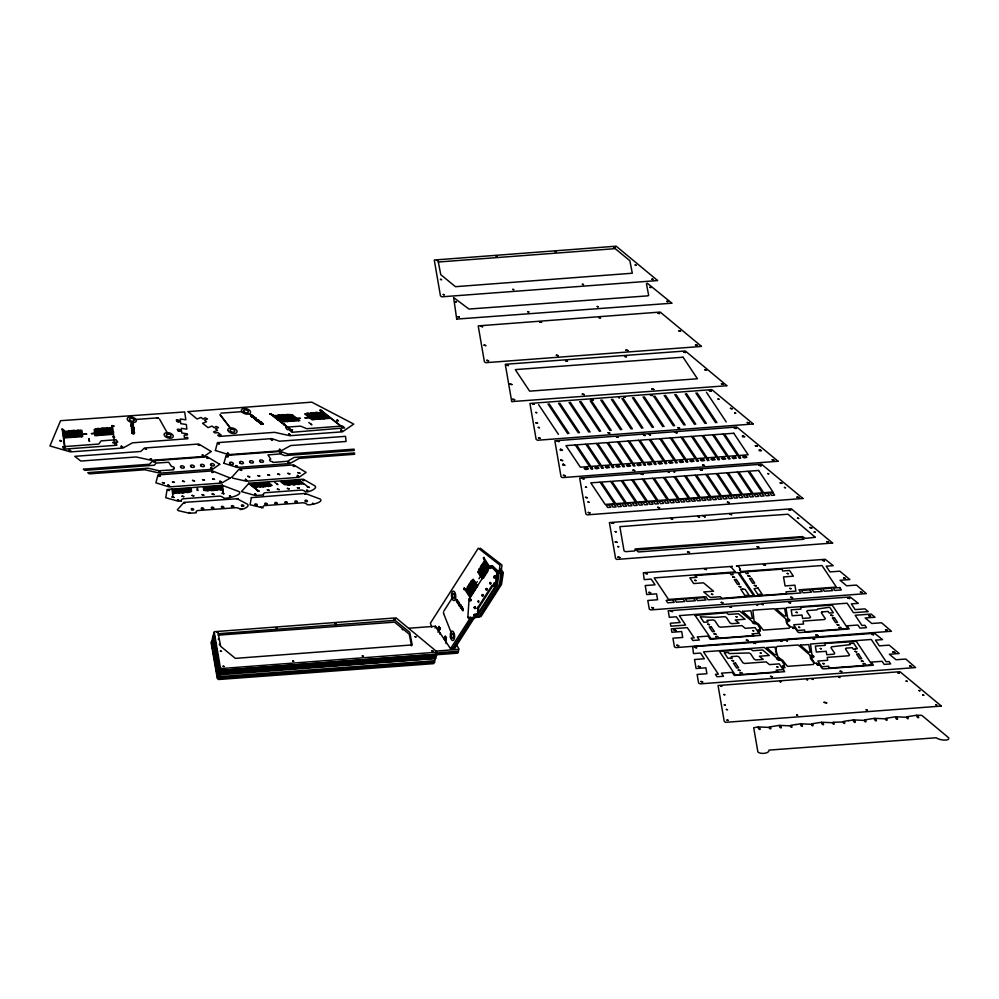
<?xml version="1.0" encoding="UTF-8"?>
<svg xmlns="http://www.w3.org/2000/svg" width="999" height="999" viewBox="0 0 999 999"><rect width="100%" height="100%" fill="white"/><g stroke="black" fill="none" stroke-linecap="round" stroke-linejoin="round"><path stroke-width="1.5" d="M457.542 601.111C457.292 598.164 456.855 603.433 456.668 600.736M252.61 416.571L250.811 415.472M462.999 609.939L463.037 609.353M436.551 654.907L436.838 653.733L436.688 654.757M495.292 584.465L496.89 572.489L490.409 565.759L469.043 599.1L467.919 616.67C468.244 622.389 479.37 614.86 477.609 612.312M456.493 600.836L456.893 602.147L457.48 601.673M212.437 638.086L213.137 637.524L212.437 638.086L218.631 673.925L220.017 674.8L435.651 658.391L435.077 658.928M219.855 670.354L213.923 633.653M277.048 629.907L275.212 629.87M470.829 600.324L470.791 599.575M476.036 608.341L475.274 608.366L475.399 606.88M475.249 606.855L475.574 608.478M486.825 589.323L486.938 588.611L487.025 590.122M490.796 582.817L491.008 583.841M467.919 616.795L468.581 618.169M494.867 577.422L495.005 576.086L493.906 577.934L493.931 576.161L495.017 578.171M131.331 424.625L131.006 423.863C133.729 423.176 134.465 426.561 131.156 425.324L131.556 424.637M89.748 441.133L88.736 440.896M198.052 490.472L197.04 490.272M468.931 599.662L469.118 598.963M470.042 599.612L469.942 600.799L470.029 599.375M483.017 594.542L483.004 595.928M497.427 573.776L497.152 575.174L497.415 573.975M501.173 573.201L500.998 571.878M494.842 576.535L494.842 577.235M496.953 573.513L496.603 571.928M499.163 573.339L498.863 571.815L492.42 565.784M494.642 576.598L494.955 575.911M795.903 724.625L800.199 723.838C801.148 727.884 804.607 726.56 800.636 723.813L811.6 724.3A1.261 0.699 15.5 0 1 811.625 724.912M848.738 720.716L853.034 719.942C853.97 724.025 857.479 722.639 853.471 719.904L864.435 720.404A1.261 0.699 15.5 0 1 864.46 721.016C865.796 723.226 867.144 720.791 864.572 719.917L874.162 718.381C874.987 722.339 878.67 721.203 874.612 718.343L885.564 718.843A1.261 0.699 15.5 0 1 885.589 719.455C886.875 721.69 888.286 719.23 885.701 718.356L895.304 716.82C896.091 720.766 899.849 719.667 895.741 716.783L906.692 717.282A1.261 0.699 15.5 0 1 906.717 717.894C908.141 720.117 909.252 717.644 906.83 716.795L916.433 715.259C917.232 719.218 920.941 718.081 916.87 715.222L921.765 715.334L948.75 737.849C950.037 741.495 938.898 740.184 936.238 737.761L769.03 750.099C769.567 753.571 760.289 754.545 757.879 751.947L753.708 727.747L757.929 726.96C758.591 730.793 762.537 729.932 758.378 726.935L769.33 727.422A1.261 0.699 15.5 0 1 769.355 728.034C770.766 730.257 771.915 727.809 769.467 726.947L779.07 725.399C779.932 729.42 783.566 728.146 779.507 725.374L790.459 725.861A1.261 0.699 15.5 0 1 790.484 726.473C791.807 728.708 793.031 726.285 790.596 725.386L795.953 724.45M497.514 584.303L499.999 565.209L478.309 548.214L430.394 623.164L431.73 627.01M464.26 588.274L464.31 589.31L464.398 588.311M501.011 583.204L500.998 582.429M132.143 432.717L134.141 433.566M475.024 614.373L475.024 615.184M438.461 630.456L437.962 632.255M456.655 600.137L456.506 601.273M784.565 665.284L781.78 660.726L779.582 659.989A1.961 1.086 15.5 0 1 777.284 659.465A1.961 1.086 15.5 0 1 776.797 658.054L764.272 647.414L703.496 651.872L718.343 674.138L715.434 674.35L717.02 676.748L723.526 676.273L721.453 673.164L732.242 672.364L734.315 675.474L784.64 671.678L782.254 667.195A1.961 1.086 15.5 0 1 783.516 665.896L784.315 665.621M462.162 609.939L462.699 610.476M214.31 656.156L214.585 655.194M214.773 658.803L215.035 657.841M216.134 659.452L215.097 663.186L217.545 663.011M216.121 669.118L217.158 665.384M221.066 671.028L436.051 655.019L436.788 654.245M219.955 669.667L221.478 670.379L436.763 654.308L221.428 670.317M435.04 628.046L435.552 626.248L409.215 628.196M436.6 628.633L440.147 627.822M440.072 629.333L437.962 629.857L438.923 626.385L439.772 628.596L438.748 631.056L444.343 639.435L446.353 639.298M439.635 634.003L439.947 632.854M213.936 634.627L213.237 635.139L219.443 671.028L220.829 671.89L436.463 655.481L221.328 671.028M444.343 639.435L445.304 635.963L446.166 638.174L445.142 640.634L450.524 648.713L454.682 648.413L474.338 617.819M446.029 643.581L446.341 642.432M457.804 602.497L458.091 602.11M458.916 604.37L458.666 603.371L459.028 603.958M458.691 603.546C458.878 603.396 459.677 603.446 458.741 602.047L458.241 603.883L458.978 604.994L458.966 604.308M459.44 606.306L459.615 604.108M458.978 605.481L459.44 603.833M460.264 604.645L459.503 606.243M460.402 604.67L460.177 606.793L460.739 604.745L459.927 604.57L459.652 605.794L459.665 604.045M460.152 606.618L460.639 604.845M460.676 605.644L460.651 608.116L461.401 606.655L460.664 605.544M460.626 607.941L461.251 606.955M461.363 608.491L461.563 607.629L461.688 608.915M461.588 607.804C460.551 610.277 462.137 604.47 461.725 607.33M461.875 608.141C461.213 611.313 462.987 605.694 461.975 607.779L461.638 606.605M462.262 609.677L462.475 607.654C463.249 608.416 463.386 611.95 462.762 610.414M470.829 599.125L470.841 600.923M475.087 613.873L475.087 615.671M760.364 629.045L757.592 624.462L755.394 623.726A1.961 1.086 15.5 0 1 753.096 623.201A1.961 1.086 15.5 0 1 752.609 621.79L739.747 611.138L679.308 615.609L685.639 625.087L670.853 626.186L670.354 623.251L680.182 622.514L676.36 616.795L669.33 617.32L668.206 610.789L761.663 603.92M848.775 720.541L843.431 721.478C846.178 722.789 844.18 724.625 843.306 722.564A1.261 0.699 15.5 0 0 843.293 721.965L832.866 722.265C835.551 723.526 833.753 725.461 832.741 723.351A1.261 0.699 15.5 0 0 832.729 722.739L821.777 722.252C825.786 725.361 821.977 725.936 821.328 722.277L811.737 723.825C814.472 725.124 812.474 726.96 811.6 724.912M484.003 558.691L483.778 557.704M256.506 420.392L258.716 420.055L255.956 420.404L255.819 419.368L254.595 419.33L256.194 418.718L256.119 419.93L257.068 419.555M255.594 420.067L256.031 419.193L254.77 419.368L256.194 418.781M495.167 584.852C495.279 586.588 493.256 585.451 491.745 585.751L477.847 607.542L477.634 612.112L477.947 607.38M255.057 418.781L253.621 418.131L255.207 417.507L256.481 418.506L254.683 418.219M497.377 584.677L476.86 616.808L469.28 617.882M262.312 423.851L263.174 423.876M276.636 629.907L275.724 629.882M213.749 633.316L213.511 634.228M443.856 611.126L452.759 597.127M455.619 598.851L456.456 600.062M465.522 589.185L470.641 596.828M467.37 586.675L472.377 594.118M469.518 583.266L474.537 590.734M484.253 560.252L489.248 567.694M467.844 586.038L472.802 593.443M468.706 584.702L473.663 592.095M469.143 584.028L474.1 591.42M470.891 581.343L475.824 588.711M471.328 580.669L476.261 588.036M480.482 566.508L485.352 573.788M482.654 563.136L487.512 570.404M466.708 588.324L471.503 595.479M470.192 582.954L474.962 590.059M478.821 569.318L483.628 576.498M479.245 568.643L484.065 575.811M480.969 565.909L485.789 573.114M481.393 565.234L486.226 572.427M482.255 563.873L487.087 571.078M467.295 587.874L471.94 594.805M468.506 585.726L473.239 592.769M470.716 582.405L475.399 589.385M471.965 580.307L476.698 587.362M472.502 579.795L477.122 586.675M480.282 567.544L484.927 574.462M483.716 562.087L488.386 569.043M478.271 571.153L482.767 577.847M478.596 570.317L483.204 577.172M479.945 568.356L484.49 575.137M482.055 564.897L486.65 571.753M483.429 562.986L487.949 569.73M468.606 595.192L477.272 581.605M488.049 564.522L478.946 578.771M483.366 578.246L486.001 574.125M486.663 573.089L487.974 571.028M451.111 647.814L470.179 618.119M452.297 648.938L472.003 618.094L478.896 616.633L499.488 584.29L501.998 565.059L480.194 548.164M453.321 648.938L473.076 618.019L481.043 616.47L501.51 584.427L503.346 572.602L500.774 569.18M475.899 615.159L476.835 613.711M494.755 585.876A3.646 1.636 85.8 0 1 494.98 586.301L496.353 584.465L498.026 572.764L491.67 565.671L498.026 572.402L496.403 584.527L475.724 616.895L478.708 611.962A3.646 1.636 85.8 0 1 479.021 607.292L492.832 585.676A3.646 1.636 85.8 0 1 493.893 585.114M821.752 612.187L821.34 612.737L825.286 618.656L824.65 619.505L803.046 621.103L803.546 624.038L793.693 624.762L797.514 630.494L804.545 629.969L804.869 631.83L839.972 629.233L838.76 627.409L840.771 627.272L841.982 629.083L847.826 628.433L832.179 605.094L800.686 607.242L801.011 609.103L791.158 609.827L792.17 615.759L802.01 615.034L802.597 618.456L809.902 617.906L810.539 617.057L806.767 611.413L807.404 610.551L817.007 609.852L817.644 609.003L829.657 607.23L833.341 612.749L829.182 613.049L828.096 611.425L821.965 611.888M845.928 648.438L845.516 649L849.462 654.919L848.825 655.769L827.234 657.367L827.721 660.302L817.881 661.026L821.702 666.758L828.733 666.233L829.045 668.094L864.16 665.496L862.949 663.673L864.947 663.536L866.158 665.346L871.965 664.747L856.355 641.358L824.874 643.506L825.186 645.366L815.346 646.091L816.345 652.022L826.198 651.298L826.772 654.72L834.09 654.17L834.727 653.321L830.956 647.677L831.593 646.815L850.249 644.642L849.5 643.531L853.658 643.219L857.342 648.738L855.194 648.9M491.745 585.751L492.819 585.202L493.906 586.376M760.114 629.395L759.465 629.632A1.961 1.086 15.5 0 0 758.079 630.931L760.451 635.414L710.139 639.21L708.066 636.101L697.265 636.9L699.337 640.009L692.844 640.484L691.246 638.086L694.168 637.874L687.337 627.647L671.316 628.833L671.902 632.255L681.705 631.53L682.717 637.462L672.926 638.186L674.425 646.803L675.923 647.602L891.433 631.268L881.605 622.777L871.815 623.488L865.184 617.981L874.987 617.257L871.178 614.073L855.156 615.259L861.975 625.486L864.897 625.274L866.495 627.659L859.989 628.146L857.916 625.037L847.115 625.824L849.2 628.945L799.225 632.629L797.876 632.117L795.266 628.234A2.023 1.124 15.5 0 0 792.407 627.147L790.846 626.835A1.261 0.699 15.5 0 1 790.147 626.336C780.594 620.279 794.879 622.352 787.774 618.506L785.988 608.191L786.613 607.679L847.127 603.209L853.446 612.699L868.231 611.613L864.959 608.878L855.132 609.602L851.31 603.871L858.341 603.359L850.087 596.952L761.75 603.483M459.215 603.296L458.753 602.147M131.568 424.388L131.131 423.926L133.429 424.263M730.956 566.745L732.23 566.545M736.55 565.834L825.224 559.303L833.203 565.671L826.173 566.183L829.994 571.915L839.822 571.191L849.862 579.557L840.047 580.282L846.677 585.801L856.468 585.077L866.295 593.618L650.923 609.902L649.35 609.24L647.789 600.486L657.579 599.762L656.568 593.831L646.765 594.555L645.217 585.551L655.044 584.827L651.223 579.108L644.193 579.62L643.331 572.739L732.255 566.371M735.177 571.915L654.17 577.922L668.543 599.462L705.981 596.703L708.054 599.812L801.011 592.956L798.925 589.835L836.363 587.075L821.99 565.521L741.108 571.49L739.597 569.805M739.622 569.63L740.384 569.455M785.863 639.785L874.55 633.266L882.529 639.622L875.499 640.134L879.307 645.866L889.135 645.142L899.175 653.521L889.372 654.245L896.003 659.752L905.793 659.04L915.608 667.569L700.237 683.853L698.626 683.116L697.115 674.45L706.905 673.726L705.893 667.794L696.091 668.518L694.53 659.515L704.357 658.778L700.549 653.059L693.506 653.583L692.657 646.69L785.851 640.184M824.1 702.235L826.71 702.772M826.673 702.971L824.1 702.434M213.886 633.191L219.855 669.517M479.795 616.695L500.487 584.403L502.272 572.914L501.173 570.779M134.278 433.054L132.904 432.33L132.155 432.979M132.343 432.492L134.166 432.867M181.356 501.048L178.159 501.211L165.784 497.714L167.083 489.498L222.015 485.227L239.011 491.583C243.943 495.092 224.113 499.712 223.439 497.802A3.646 2.023 15.5 0 0 218.943 496.153L183.479 498.763A3.646 2.023 15.5 0 0 181.493 500.836M263.436 494.98L255.544 495.541L241.433 491.595L248.988 483.229L303.359 479.233L315.172 486.038C317.944 488.648 307.767 492.807 305.494 491.758A3.646 2.023 15.5 0 0 300.974 490.097L265.509 492.707A3.646 2.023 15.5 0 0 263.524 494.78M335.851 625.886L334.727 625.861M212.325 639.385L213.049 646.316L213.936 646.253M260.314 423.501L261.601 422.54L263.311 423.876L261.164 424.213M252.722 417.257L251.81 417.157L253.584 416.471L254.483 417.395L252.922 417.47M253.709 418.144L255.207 417.57L255.844 418.444M256.331 419.742L257.73 419.717M257.592 419.705L255.657 420.067M256.606 420.417L258.054 419.892M256.943 420.641L258.479 420.042M259.69 422.09L258.579 422.015L260.077 421.428L260.514 422.252M258.666 422.028L260.552 421.665M259.003 422.29L260.264 422.44L259.852 423.014L261.626 422.327L260.926 422.09M260.639 421.665L259.927 421.903L260.964 422.177M261.538 424.463L263.074 423.876M308.391 487.187L298.651 479.557M219.243 678.533L434.627 662.162L433.653 663.648L218.719 679.495L217.332 678.671L211.139 642.794L211.825 642.22M213.324 636.563L212.712 637.125L218.906 672.964L220.217 673.826L435.651 658.391L436.076 656.193M132.155 429.358L133.554 429.071L131.743 428.496L134.228 428.871L133.204 429.495M134.191 429.208L132.805 429.508C137.412 430.119 129.583 429.87 133.142 429.071L131.88 428.559M251.186 415.322L252.759 415.709L251.586 415.284M251.373 415.497L251.536 415.247A1.249 0.699 15.5 0 1 253.047 416.346A1.249 0.699 15.5 0 1 251.011 416.321L250.761 415.834M132.917 430.119L133.454 430.731L133.829 430.02L133.953 431.106L131.718 430.769L131.606 429.682L132.53 430.094M217.882 667.095L216.658 667.182L218.132 675.736L219.655 676.598L434.465 660.751L434.94 659.802M816.558 663.461L816.508 663.461A2.023 1.124 15.5 0 1 819.442 664.497L822.052 668.381L823.401 668.893L873.376 665.209L871.303 662.087L882.105 661.301L884.177 664.41L890.671 663.923L889.073 661.538L886.163 661.75L871.303 639.472L810.501 644.018L811.937 654.657L814.098 656.668L811.6 658.416L814.347 662.599A1.261 0.699 15.5 0 0 815.034 663.099L816.62 663.448M218.244 635.152L394.568 622.152L409.228 634.153L411.551 645.854M435.701 657.042L220.554 672.864L219.181 672.04L212.974 636.163L213.661 635.589M212.362 640.284L211.676 640.859L212.787 647.29L214.535 647.152M252.235 416.633L251.074 416.258A1.249 0.699 15.5 0 1 251.511 415.209L251.423 415.247M456.968 319.068L671.64 303.221M133.953 419.592L156.868 417.919M220.904 413.161L243.806 411.501M132.093 422.714L132.255 423.913M249.425 414.048L250.874 415.147M101.861 427.922L102.672 435.227M111.876 427.01L112.662 434.49M283.429 414.51L292.058 421.241M64.098 430.731L64.835 438.024M68.531 430.594L69.318 437.687M74.076 430.157L74.825 437.287M97.44 428.359L98.239 435.552M98.589 428.259L99.351 435.477M102.984 427.922L103.784 435.139M104.096 427.834L104.895 435.064M106.319 427.659L107.118 434.902M107.417 427.522L108.229 434.815M277.934 414.935L286.501 421.653M281.293 414.747L289.835 421.403M282.417 414.672L290.946 421.328M286.875 414.36L295.392 420.991M287.999 414.285L296.491 420.916M311.501 412.624L319.83 419.193M317.033 412.237L325.424 418.781M69.643 430.557L70.392 437.612M71.903 430.394L72.64 437.45M73.014 430.319L73.714 437.362M77.41 430.02L78.197 437.038M78.521 429.945L79.308 436.95M100.799 428.346L101.536 435.314M105.245 428.084L106.006 434.977M109.665 427.647L110.414 434.652M110.789 427.609L111.526 434.577M274.987 415.484L283.179 421.903M276.061 415.372L284.29 421.815M280.582 415.134L288.686 421.491M289.498 414.473L297.577 420.841M307.143 413.062L315.434 419.518M308.254 412.974L316.533 419.43M312.675 412.624L320.979 419.105M313.773 412.537L322.09 419.031M65.235 431.156L65.946 437.937M66.334 431.044L67.095 437.849M70.829 430.819L71.541 437.525M75.225 430.432L75.936 437.2M79.708 430.157L80.42 436.875M95.305 428.983L96.016 435.714M99.7 428.571L100.424 435.389M108.579 427.959L109.341 434.74M277.385 415.484L285.402 421.74M286.214 414.797L294.28 421.079M306.393 413.424L314.285 419.605M315.284 412.762L323.164 418.943M319.63 412.337L327.635 418.618M320.754 412.3L328.746 418.531M67.47 431.181L68.207 437.774M76.349 430.482L77.085 437.112M94.218 429.32L94.905 435.801M292.17 414.697L299.825 420.666M309.815 413.236L317.645 419.355M318.743 412.624L326.523 418.693M81.93 430.419L82.63 436.7M304.67 413.973L312.1 419.767M512 401.586L726.673 385.739M63.424 435.701L86.813 434.066L63.436 435.801M278.047 419.855L300.437 418.294L278.159 419.942M328.184 416.146L304.807 417.869L328.309 416.233M173.364 489.56L173.863 493.931M174.475 489.485L174.887 493.331M175.587 489.398L176.036 493.294M176.698 489.323L177.085 492.994M177.81 489.235L178.284 493.419M180.057 489.073L180.469 492.857M181.169 488.986L181.606 493.106M183.354 488.823L183.841 493.019M184.465 488.748L184.877 492.594M186.688 488.573L187.163 492.682M187.837 488.499L188.262 492.594M190.047 488.336L190.434 491.958M191.159 488.249L191.521 491.62M203.396 487.35L203.771 490.521M204.508 487.262L204.907 490.696M205.657 487.175L206.031 490.784M206.768 487.1L207.18 491.008M207.842 487.012L208.292 490.921M208.991 486.938L209.365 490.459M210.065 486.85L210.489 490.509M211.164 486.775L211.626 490.784M212.275 486.688L212.737 490.621M214.498 486.525L214.922 490.122M215.647 486.438L216.059 490.384M217.832 486.276L218.232 489.76M218.943 486.201L219.33 489.897M253.933 483.616L258.067 486.825M255.045 483.528L259.777 487.212M256.156 483.454L260.826 487.087M257.267 483.366L261.526 486.675M259.515 483.204L264.136 486.825M260.627 483.116L265.347 486.813M261.701 483.041L266.046 486.413M262.812 482.954L266.995 486.201M265.035 482.792L269.618 486.388M266.146 482.717L270.404 486.026M267.257 482.629L271.328 485.789M268.369 482.554L272.14 485.477M280.632 481.643L284.628 484.74M281.743 481.555L286.001 484.902M282.854 481.481L287.35 484.965M285.115 481.306L289.935 485.089M286.226 481.231L290.559 484.652M287.3 481.156L291.858 484.69M288.411 481.068L293.381 484.94M290.622 480.906L295.504 484.702M291.733 480.819L296.191 484.315M292.844 480.744L297.739 484.552M293.956 480.656L298.913 484.503M296.216 480.494L300.786 484.078M297.29 480.407L301.848 483.966M298.401 480.332L303.559 484.353M252.06 484.053L256.056 487.15M221.303 487.375L221.641 490.209M252.185 485.102L255.544 487.699M493.031 566.82L491.483 566.783M214.435 644.455L213.549 644.517L212.512 648.251L215.147 648.064M438.374 628.334L440.384 628.184M215.809 650.361L214.573 650.449L213.536 654.183L214.773 654.095M444.53 637.549L446.528 637.399M216.858 661.163L215.634 661.251L214.073 652.247M217.819 662.037L215.359 662.225L213.811 653.221M435.576 651.136L459.103 649.275L456.093 643.993M217.607 668.069L216.383 668.156L217.869 676.698L219.393 677.572L434.627 662.162L434.59 660.701M438.911 652.647L458.104 651.236L458.691 650.436M436.088 653.808L457.829 652.197L458.429 651.41M435.814 654.77L457.567 653.171L458.154 652.372M846.153 648.151L852.284 647.689L853.358 649.313L855.369 649.163M730.069 658.141L727.921 658.291L724.238 652.772L728.396 652.472L729.145 653.583L748.813 652.934L750.474 653.608L754.245 659.265L755.906 659.952L763.211 659.402L759.39 656.231L769.242 655.506L762.612 649.987L752.759 650.711L750.699 648.988L719.492 651.41L735.264 674.924L741.046 674.587L739.834 672.764L741.832 672.627L743.044 674.437L778.159 671.84L776.086 670.117L783.116 669.605L779.307 663.873L769.455 664.61L766.171 661.875L744.567 663.473L742.906 662.787L738.96 656.867L737.312 656.181L731.181 656.643L732.255 658.254L730.244 658.403M470.741 618.019L470.142 616.895M220.28 674.8L218.631 673.925M113.062 426.173L112.437 425.661L114.785 444.118M446.066 640.571L444.767 639.747L446.091 639.497M221.166 670.928L220.604 670.829M311.338 424.225L311.938 424.762L310.989 424.563M277.335 484.078L277.934 484.615L276.973 484.415M402.098 629.445L402.759 629.87M177.01 419.88L178.584 420.117M177.048 420.229L176.249 420.104L177.173 421.403M178.621 420.467L180.482 420.741L180.295 418.993L185.851 419.83L184.678 411.95L60.564 420.691L49.95 445.941L70.392 451.91L123.039 448.027L132.492 442.832L187.849 438.736L187.712 437.425L184.428 437.662L184.166 435.164L187.45 434.927L187.337 433.841L181.781 433.004L181.593 431.256L179.733 430.981M178.746 421.628L180.607 421.915L180.782 423.663L186.351 424.5L186.838 429.17L181.281 428.334L181.468 430.094L179.608 429.807M177.21 421.753L178.784 421.978M178.009 429.22L179.57 429.458M178.047 429.57L177.235 429.458L178.172 430.744M178.209 431.093L179.77 431.331M131.356 425.824L132.055 426.373L131.206 426.248M131.893 425.936L130.906 425.424L133.429 426.173L132.48 426.024M132.005 426.336L130.981 426.148L133.504 426.885L132.442 426.411M132.043 427.809L134.116 427.847L131.818 426.785L132.467 427.597M134.078 427.472L132.33 426.898M131.581 428.334L133.691 428.646L131.294 427.959M131.831 430.719L133.816 431.019L133.729 430.132M132.592 431.805L133.404 431.93M172.939 497.165L172.065 488.911M133.004 433.628L132.28 433.191M483.878 557.704L489.785 567.195M260.814 423.501L261.326 424.088L260.577 423.539M253.334 417.282L253.796 417.157M308.766 422.49L310.964 424.088M258.017 420.579L257.168 421.353L259.203 421.503M258.341 420.891L259.615 421.403L258.778 421.228M274.75 482.342L276.948 483.941M671.89 303.184L647.302 283.229L646.453 283.766L648.663 295.304L647.976 295.841L468.943 309.053L453.621 297.54L456.705 319.068M726.91 385.701L685.339 350.986L505.282 364.285L511.725 401.586M457.205 599.987L457.392 600.899M786.413 620.416C784.465 622.814 791.982 626.91 789.098 628.234L763.273 630.094L758.603 624.163A1.299 0.724 15.5 0 0 757.891 623.651L756.193 622.652A1.961 1.086 15.5 0 0 754.907 621.628L754.095 620.941L752.871 610.189L774.038 608.716L786.275 619.305A1.961 1.086 15.5 0 0 786.263 620.229M810.589 656.68C808.666 658.94 816.108 662.911 813.273 664.497L787.462 666.358L782.791 660.426A1.299 0.724 15.5 0 0 782.067 659.914L780.381 658.915A1.961 1.086 15.5 0 0 779.095 657.891C777.21 657.342 774.637 646.715 777.21 646.428L798.226 644.979L810.489 655.531A1.961 1.086 15.5 0 0 810.451 656.493M706.443 392.27L726.223 421.928M697.127 392.957L716.907 422.614M695.878 393.044L715.659 422.702M686.563 393.743L706.343 423.389M685.314 393.831L705.082 423.476M675.998 394.518L695.779 424.175M674.75 394.605L694.517 424.263M665.434 395.292L685.202 424.95M664.173 395.392L683.953 425.037M654.869 396.079L674.637 425.736M653.608 396.166L673.388 425.824M644.305 396.853L664.073 426.511M643.044 396.953L662.824 426.598M633.728 397.639L653.508 427.285M632.479 397.727L652.26 427.385M740.396 569.28L738.386 566.296L736.525 566.008M623.164 398.414L642.944 428.072M621.915 398.514L641.683 428.159M730.956 566.945L735.264 571.703M612.599 399.2L632.379 428.846M611.351 399.288L631.118 428.946M602.035 399.975L621.803 429.632M600.774 400.075L620.554 429.72M591.47 400.761L611.238 430.407M590.209 400.849L609.989 430.507M580.894 401.536L600.674 431.193M579.645 401.635L599.425 431.281M570.329 402.322L590.109 431.968M569.08 402.41L588.848 432.067M559.765 403.097L579.545 432.754M558.516 403.196L578.284 432.842M549.2 403.883L568.98 433.529M547.952 403.971L567.719 433.628M538.636 404.657L558.404 434.315M464.56 589.06L470.267 597.764M439.36 628.821L439.96 629.72M435.552 626.248L437.962 629.857M159.49 419.056L167.882 433.941A2.435 1.361 15.5 0 1 171.004 436.138A2.435 1.361 15.5 0 1 167.083 436.138A2.435 1.361 15.5 0 1 167.957 433.941M443.793 613.985L451.685 633.878M133.878 431.755L132.068 431.393L134.603 432.405L133.766 431.743M217.595 677.659L218.781 678.508L217.595 677.659L211.401 641.833L212.1 641.258L211.401 641.833M451.76 597.752L451.773 597.739A4.77 2.148 85.8 0 1 453.446 591.071A4.77 2.148 85.8 0 1 455.619 598.176A4.77 2.148 85.8 0 1 451.985 598.463M450.599 637.624L450.599 637.662A4.77 2.148 85.8 0 0 454.283 638.898A4.77 2.148 85.8 0 0 452.697 631.193A4.77 2.148 85.8 0 0 450.437 636.887L450.586 637.637L450.462 636.937M218.306 638.773L218.444 639.535M219.33 644.118L219.48 644.879M197.565 489.835L197.377 488.049L197.427 489.822M133.279 425.849L132.343 425.936L133.379 426.798M133.029 430.606L132.53 430.569M131.681 429.77L131.781 430.744M89.086 438.711L89.273 440.497M88.948 438.686L89.136 440.472M477.947 607.842A3.646 1.636 85.8 0 1 478.321 606.93M443.643 613.561A2.035 0.912 85.8 0 1 443.531 612.312M227.809 430.02A4.77 2.647 15.5 0 1 234.228 428.521A4.77 2.647 15.5 0 1 235.477 433.329A4.77 2.647 15.5 0 1 227.934 430.532M241.471 411.163A4.77 2.647 15.5 0 1 246.953 408.853A4.77 2.647 15.5 0 1 249.6 413.711A4.77 2.647 15.5 0 1 241.758 411.675M157.23 417.894A2.035 1.124 15.5 0 1 158.529 418.219M172.515 434.627A4.72 2.622 15.5 0 1 169.268 438.186A4.72 2.622 15.5 0 1 164.335 433.703A4.72 2.622 15.5 0 1 171.978 434.14M157.392 417.932A1.986 1.111 15.5 0 1 158.279 418.144M136.026 419.493A4.72 2.622 15.5 0 1 131.531 422.402A4.72 2.622 15.5 0 1 127.797 417.669A4.72 2.622 15.5 0 1 135.627 418.981M63.299 429.645L64.785 447.839L62.25 429.433L63.299 429.645M437.4 652.147L221.691 668.506L220.379 667.694L214.173 631.705L396.054 617.882L437.4 652.185M657.504 280.457L616.158 246.191L434.278 260.015L440.472 295.954L441.87 296.815L657.492 280.569M701.435 346.316L660.177 312.063L478.209 325.874L484.403 361.825L485.789 362.687L701.41 346.441M742.457 611.363L750.474 618.344L752.384 618.443L750.848 610.751L742.457 611.363M753.159 423.888L711.812 389.622L529.932 403.446L536.138 439.385L537.524 440.247L753.146 424.001M766.645 647.627L774.65 654.607L776.573 654.707L775.037 647.015L766.645 647.589M776.123 608.878L784.128 615.859L786.051 615.958L784.565 608.304L776.123 608.878M778.084 461.263L562.449 477.622L561.051 476.76L554.857 440.821L736.738 426.998L778.084 461.263M800.299 645.142L808.316 652.122L810.226 652.222L808.753 644.567L800.311 645.067M802.909 498.489L587.275 514.847L585.889 514.023L579.682 478.046L761.563 464.21L802.909 498.489M815.196 537.2L787.974 514.235C763.461 516.033 737.924 517.332 714.198 519.992L693.731 521.503C669.218 522.327 644.405 524.925 619.855 526.648L624.038 550.836L625.486 551.66L634.577 550.973L635.177 548.951L802.384 536.6L805.606 538.361L815.184 537.325M832.617 543.044L616.92 559.403L615.609 558.578L609.402 522.602L791.27 508.778L832.617 543.081M941.27 705.968L899.924 671.703L718.056 685.526L724.25 721.465L725.636 722.327L941.258 706.081M145.28 448.963L146.528 449.275L145.28 448.926M150.262 458.891L151.498 459.203L150.262 458.853M162.475 482.629L164.423 483.116L162.487 482.567M168.282 490.197L169.53 490.509L168.294 490.159M172.028 496.953L173.976 497.452L172.028 496.953M172.502 481.893L174.45 482.38L172.515 481.83M177.497 499.812L178.746 500.124L177.522 499.737M182.055 496.216L184.003 496.703L182.068 496.166M182.53 481.143L184.478 481.63L182.542 481.093M183.978 502.634L185.227 502.947L184.003 502.559M188.961 512.549L190.197 512.862L188.961 512.549M192.083 495.479L194.031 495.966L192.12 495.367M192.557 480.407L194.505 480.894L192.557 480.407M198.339 445.054L199.588 445.367L198.339 445.017M202.198 455.057L203.446 455.369L202.21 455.02M202.11 494.742L204.058 495.229L202.148 494.63M202.585 479.67L204.533 480.157L202.597 479.607M212.15 493.993L214.086 494.48L212.15 493.993M212.612 478.921L214.56 479.42L212.625 478.871M218.207 443.581L219.443 443.893L218.207 443.544M216.995 632.105L218.157 632.392L216.995 632.105M221.341 486.276L222.59 486.588L221.353 486.238M222.178 493.256L224.126 493.743L222.19 493.194M220.404 651.086L221.566 651.373L220.417 651.011M223.127 666.246L224.3 666.545L223.139 666.221M227.422 453.196L228.671 453.509L227.435 453.121M229.445 495.979L230.694 496.291L229.47 495.904M237.038 498.713L247.764 504.37C250.125 506.555 242.832 509.74 240.384 509.54A3.646 2.023 15.5 0 0 235.776 507.742L198.164 510.514A3.646 2.023 15.5 0 0 196.279 512.799L189.51 513.236L178.334 510.664L177.385 509.74L183.953 502.385L238.262 498.663L237.038 498.676M240.909 508.716L242.145 509.028L240.921 508.653M247.752 476.336L249.7 476.823L247.752 476.336M249.762 484.178L251.011 484.49L249.775 484.14M251.348 497.652L305.132 493.431L320.13 499.025C324.875 502.26 308.379 505.806 307.192 504.607A3.646 2.023 15.5 0 0 302.597 502.809L264.985 505.581A3.646 2.023 15.5 0 0 263.099 507.854L250.075 504.757L251.373 497.589M254.745 494.105L255.994 494.418L254.77 494.03M257.305 490.659L259.253 491.146L257.317 490.609M257.779 475.586L259.728 476.073L257.779 475.586M260.564 507.267L261.813 507.579L260.577 507.23M267.332 489.922L269.28 490.409L267.332 489.922M267.807 474.85L269.755 475.337L267.819 474.8M271.266 439.66L272.502 439.972L271.266 439.66M277.372 489.185L279.32 489.672L277.385 489.123M275.999 627.747L277.173 628.046L275.999 627.747M277.847 474.113L279.782 474.6L277.872 474.001M279.37 449.363L280.619 449.675L279.37 449.325M287.4 488.436L289.348 488.923L287.412 488.386M287.874 473.364L289.822 473.863L287.874 473.364M292.707 661.113L293.881 661.4L292.719 661.076M297.427 487.699L299.375 488.186L297.427 487.699M297.902 472.627L299.85 473.114L297.902 472.627M302.822 480.269L304.071 480.581L302.834 480.232M304.408 493.731L305.657 494.043L304.433 493.668M306.693 490.272L307.942 490.584L306.693 490.234M307.455 486.963L309.403 487.45L307.455 486.963M312.512 503.434L313.761 503.746L312.525 503.396M335.015 623.388L336.176 623.688L335.015 623.388M362.287 655.968L363.461 656.268L362.312 655.906M394.031 619.03L395.192 619.33L394.031 618.993M415.06 636.713L416.221 637L415.072 636.638M431.868 650.836L433.042 651.123L431.868 650.836M437.087 260.414L438.261 260.702L437.1 260.377M440.509 279.383L441.67 279.683L440.509 279.358M443.231 294.555L444.393 294.842L443.244 294.493M455.344 301.636L456.506 301.935L455.344 301.611M458.066 316.808L459.24 317.095L458.066 316.808M473.888 614.785L474.275 615.546L473.888 614.785M474.15 607.479C474.975 611.026 475.299 604.607 474.15 607.479M480.631 326.186L482.579 326.685L480.631 326.186M478.059 601.361C478.883 604.907 479.183 598.538 478.059 601.361M484.04 345.167L485.989 345.654L484.065 345.055M481.955 595.254C482.692 598.738 483.216 592.619 481.968 595.154M486.763 360.339L488.711 360.826L486.775 360.277M485.864 589.135C486.688 592.619 486.938 586.513 485.864 589.035M489.76 583.029C490.459 586.538 491.046 580.419 489.76 583.029M490.284 567.682L490.671 568.456L490.284 567.682M496.103 256.056L497.277 256.343L496.116 256.019M494.105 583.116L494.493 583.878L494.105 583.116M506.568 365.097L508.516 365.584L506.58 365.035M509.977 384.066L511.925 384.565L509.977 384.066M512.812 289.423L513.973 289.71L512.824 289.348M512.712 399.238L514.66 399.725L512.712 399.238M527.647 311.663L528.821 311.963L527.647 311.663M532.355 403.758L534.303 404.245L532.355 403.758M535.751 412.462L536.913 412.749L535.751 412.425M535.764 422.739L537.712 423.226L535.776 422.677M538.286 427.397L539.448 427.684L538.286 427.397M539.635 321.84L541.583 322.327L539.635 321.84M538.498 437.899L540.447 438.386L538.523 437.787M555.119 251.698L556.281 251.985L555.132 251.636M556.343 355.194L558.291 355.681L556.343 355.194M557.28 441.133L559.228 441.62L557.292 441.071M560.689 460.102L562.637 460.601L560.689 460.102M563.424 475.274L565.359 475.761L563.424 475.274M565.584 360.739L567.532 361.226L565.596 360.676M582.392 284.278L583.566 284.578L582.392 284.24M582.292 394.106L584.24 394.593L582.292 394.106M582.105 478.359L584.053 478.846L582.105 478.359M585.514 497.327L587.462 497.814L585.526 497.277M585.501 487.05L586.663 487.35L585.501 487.025M588.036 501.998L589.198 502.285L588.049 501.923M588.236 512.499L590.184 512.986L588.274 512.387M591.371 399.4L593.319 399.887L591.371 399.4M597.227 306.531L598.401 306.818L597.24 306.493M598.651 317.482L600.599 317.969L598.663 317.42M608.079 432.767L610.027 433.254L608.104 432.654M614.135 247.34L615.297 247.627L614.135 247.34M611.825 522.914L613.761 523.401L611.825 522.852M616.296 436.775L618.244 437.262L616.308 436.713M615.209 531.618L616.383 531.905L615.222 531.58M615.234 541.883L617.182 542.382L615.234 541.883M618.593 397.54L619.567 397.777L618.593 397.502M617.744 546.553L618.918 546.84L617.769 546.49M617.956 557.055L619.904 557.542L617.956 557.055M624.138 397.127L625.112 397.365L624.138 397.127M624.6 356.381L626.548 356.868L624.612 356.318M625.923 350.062L627.872 350.549L625.923 350.062M635.164 265.01L636.326 265.309L635.164 264.985M633.004 470.142L634.939 470.629L633.004 470.079M636.176 550.037L638.473 551.972L803.933 539.285L801.747 537.412L636.176 550.037M641.121 474.001L643.069 474.488L641.121 474.001M645.491 573.401L647.439 573.888L645.529 573.301M649.999 287.262L651.173 287.562L650.012 287.237M650.386 395.042L652.322 395.529L650.386 395.042M651.972 279.146L653.146 279.433L651.985 279.108M648.9 592.382L650.849 592.869L648.913 592.332M651.872 388.961L653.821 389.448L651.872 388.961M651.635 607.554L653.583 608.041L651.66 607.442M657.667 313.124L659.615 313.611L657.679 313.062M657.817 507.355L659.765 507.854L657.854 507.255M666.808 301.398L667.981 301.686L666.82 301.361M668.331 472.127L669.305 472.377L668.331 472.127M670.829 518.556L672.777 519.043L670.841 518.493M670.629 611.101L672.577 611.588L670.641 611.038M673.888 471.715L674.862 471.965L673.888 471.69M675.299 432.417L677.247 432.904L675.336 432.305M674.038 630.069L675.986 630.556L674.038 630.069M678.696 330.794L680.644 331.281L678.733 330.681M677.659 427.622L679.607 428.109L677.659 427.622M676.773 645.242L678.708 645.729L676.773 645.242M683.603 352.023L685.551 352.51L683.603 352.023M687.537 551.923L689.485 552.41L687.537 551.923M695.504 344.917L697.452 345.417L695.504 344.917M694.829 580.294L695.991 580.581L694.829 580.294M695.117 615.446L710.963 638.636L716.857 638.324L715.646 636.5L717.657 636.363L718.868 638.174L753.97 635.576L751.897 633.853L758.94 633.341L755.119 627.609L745.266 628.346L741.995 625.611L720.391 627.21L718.731 626.523L714.784 620.604L713.124 619.917L706.992 620.379L708.066 621.99L703.92 622.302L700.237 616.783L715.034 617.382L724.637 616.67L726.298 617.345L730.057 623.001L731.718 623.688L739.023 623.139L735.214 619.967L745.054 619.243L738.423 613.723L728.583 614.447L726.51 612.724L695.117 615.446M694.817 647.364L696.765 647.851L694.842 647.252M700.124 469.642L702.072 470.129L700.124 469.642M698.226 666.333L700.174 666.82L698.226 666.333M702.584 464.997L704.52 465.484L702.584 464.947M704.645 369.692L706.593 370.192L704.67 369.593M700.948 681.505L702.896 681.992L700.961 681.443M704.507 569.043L706.455 569.53L704.507 569.043M709.39 390.684L711.338 391.171L709.402 390.634M707.692 624.238L709.627 624.725L707.692 624.188M711.513 594.18L712.687 594.48L711.513 594.18M714.073 633.816L716.021 634.303L714.073 633.816M718.019 399.001L719.18 399.288L718.019 398.963M721.453 383.828L723.401 384.315L721.465 383.766M721.216 602.409L723.164 602.897L721.228 602.36M720.866 685.926L722.027 686.213L720.866 685.888M723.863 694.542L725.037 694.829L723.888 694.467M724.275 704.894L725.449 705.194L724.287 704.869M727.409 502.222L729.345 502.709L727.434 502.11M726.398 709.477L727.572 709.765L726.41 709.44M730.419 408.366L732.367 408.853L730.431 408.304M726.997 720.067L728.171 720.354L726.997 720.067M729.844 514.198L731.792 514.685L729.857 514.135M729.645 606.743L731.593 607.23L729.657 606.68M734.315 428.059L736.263 428.546L734.327 427.997M734.715 412.899L735.876 413.186L734.715 412.862M732.742 576.91L734.69 577.41L732.754 576.86M731.867 660.501L733.815 660.988L731.905 660.401M736.088 616.72L737.262 617.02L736.113 616.658M739.173 572.714L754.907 595.866L786.388 593.706L786.063 591.858L795.916 591.133L794.904 585.202L785.064 585.926L783.528 576.923L793.381 576.186L789.56 570.466L782.529 570.991L782.205 569.13L747.102 571.728L748.313 573.538L746.315 573.688L745.092 571.878L739.173 572.714M739.135 586.5L741.083 586.987L739.16 586.388M738.261 670.079L740.209 670.566L738.261 670.079M747.24 422.49L749.188 422.977L747.24 422.49M746.353 640.097L748.288 640.596L746.353 640.097M747.926 575.799L749.874 576.286L747.926 575.799M752.784 630.619L753.945 630.906L752.796 630.556M755.344 445.729L757.292 446.216L755.344 445.729M753.658 595.654L722.265 598.438L720.192 596.715L710.351 597.452L703.721 591.932L713.573 591.208L703.508 582.829L693.656 583.553L689.847 577.834L696.877 577.31L694.804 575.586L729.907 572.989L731.131 574.812L733.129 574.662L731.917 572.852L737.811 572.539L753.658 595.654M753.721 622.452L754.969 622.764L753.721 622.452M754.32 585.377L756.268 585.864L754.32 585.377M753.82 643.006L755.768 643.493L753.833 642.944M757.117 546.778L759.065 547.265L757.13 546.728M756.867 604.87L757.829 605.119L756.867 604.845M759.14 465.284L761.088 465.771L759.14 465.284M759.19 630.669L760.439 630.981L759.203 630.631M760.276 652.984L761.438 653.284L760.289 652.921M762.412 604.457L763.386 604.707L762.424 604.407M763.523 564.685L765.459 565.184L763.523 564.685M767.769 473.601L768.93 473.888L767.781 473.526M772.165 459.865L774.1 460.352L772.165 459.802M770.529 676.36L772.477 676.86L770.541 676.311M776.96 666.882L778.134 667.17L776.985 666.82M780.169 482.954L782.117 483.441L780.182 482.904M779.882 681.568L781.043 681.855L779.882 681.53M781.043 641.133L782.017 641.383L781.081 641.058M784.452 487.487L785.626 487.787L784.477 487.425M787.224 573.463L788.386 573.763L787.224 573.438M786.6 640.721L787.574 640.971L786.6 640.696M787.387 619.967L788.623 620.279L787.387 619.929M788.86 509.84L790.808 510.327L788.885 509.727M788.648 602.385L790.596 602.872L788.648 602.385M789.759 588.411L790.921 588.698L789.759 588.411M790.796 597.277L792.744 597.764L790.821 597.165M792.856 628.171L794.105 628.483L792.869 628.146M796.99 497.09L798.925 497.577L796.99 497.09M796.141 612.287L797.314 612.587L796.141 612.287M797.477 518.156L798.651 518.444L797.477 518.156M796.578 714.934L797.751 715.222L796.59 714.897M798.676 627.222L799.849 627.522L798.688 627.197M806.705 679.607L807.679 679.857L806.717 679.557M809.889 527.509L811.837 527.996L809.889 527.509M812.262 679.208L813.236 679.445L812.274 679.145M812.836 638.648L814.784 639.135L812.849 638.586M814.173 532.042L815.334 532.342L814.173 532.042M815.933 634.964L817.881 635.451L815.933 634.964M820.329 648.551L821.49 648.851L820.329 648.526M822.527 560.327L824.475 560.826L822.527 560.327M822.864 663.486L824.025 663.786L822.864 663.486M826.697 541.645L828.646 542.132L826.71 541.583M830.793 615.147L832.741 615.634L830.793 615.147M837.187 624.725L839.135 625.212L837.199 624.675M838.885 677.21L840.059 677.497L838.91 677.135M840.109 671.228L842.057 671.715L840.122 671.178M843.568 578.009L845.504 578.496L843.568 577.946M847.664 598.026L849.612 598.513L847.664 598.026M854.982 651.41L856.93 651.897L854.994 651.36M860.376 592.132L862.324 592.619L860.401 592.02M861.375 660.988L863.323 661.475L861.375 660.988M866.158 709.789L867.332 710.089L866.17 709.752M868.693 615.696L870.641 616.183L868.73 615.584M871.852 634.29L873.8 634.777L871.865 634.228M885.514 629.832L887.462 630.319L885.526 629.77M892.881 651.96L894.829 652.447L892.881 651.96M897.901 672.851L899.075 673.139L897.901 672.851M906.13 681.081L907.304 681.368L906.143 681.043M909.689 666.096L911.637 666.583L909.727 665.983M918.93 690.521L920.104 690.821L918.943 690.496M922.826 694.967L923.988 695.267L922.826 694.942M935.738 704.657L936.912 704.944L935.751 704.62M231.868 477.272L232.842 478.184L246.378 481.218L298.988 477.335L306.106 472.39L293.656 464.897L239.285 468.918L231.868 477.272M458.441 602.484L457.542 603.446L457.854 601.036L458.441 602.484M230.257 478.034L221.778 483.041L169.168 486.925L155.906 482.829L157.954 474.937L212.3 470.904L230.257 478.034M463.873 588.511C464.485 592.207 465.259 586.088 463.886 588.411M483.391 557.942C484.053 561.65 484.74 555.444 483.404 557.842M188.137 411.663L197.078 418.993L201.049 417.457L203.109 419.068L205.145 417.807L207.505 418.981L204.483 420.142L206.543 421.765L202.572 423.301L208.054 427.609L212.038 426.061L214.098 427.684L216.134 426.411L218.494 427.584L215.472 428.758L217.532 430.369L213.549 431.905L214.822 432.904L218.107 432.667L221.041 434.965L217.757 435.202L219.305 436.413L274.663 432.33L289.835 435.701L342.482 431.818L353.733 424.076L311.763 402.147L188.149 411.613M61.763 429.32L63.761 429.857L61.813 429.208M111.913 425.611L113.923 426.098L111.913 425.611M271.353 414.298L292.345 431.006L270.317 414.036L271.353 414.298M321.491 410.589L342.495 427.297L320.454 410.414L321.491 410.589M211.176 451.498L204.058 456.443L151.411 460.339L136.164 456.968L80.807 461.051L74.775 456.331L140.784 451.461L144.405 448.027L198.726 444.018L211.176 451.498M219.718 464.31L212.637 469.255L159.977 473.151L144.78 469.767L89.348 473.863L87.8 472.652L148.027 468.206L159.103 470.754L173.689 469.767L173.127 468.931A2.01 1.124 15.5 0 0 174.163 467.594A2.01 1.124 15.5 0 0 171.528 466.533L168.669 462.237L156.181 463.086L154.321 465.222L84.865 470.354L83.317 469.143L149.326 464.26L152.947 460.839L207.268 456.818L219.718 464.31M215.384 450.487L228.646 454.632L281.243 450.749L290.709 445.554L346.066 441.471L345.529 436.338L279.47 441.221L271.828 438.611L217.42 442.644L215.384 450.487M223.926 463.286L237.188 467.445L289.785 463.561L299.25 458.366L354.608 454.27L354.47 452.959L294.243 457.405L287.45 461.276L272.977 462.437L272.415 461.6A2.01 1.124 15.5 0 1 269.792 460.539A2.01 1.124 15.5 0 1 270.816 459.203L267.957 454.907L280.344 453.921L284.752 455.594L354.208 450.462L354.058 449.15L288.062 454.021L280.419 451.423L226.099 455.432L223.926 463.286M218.219 633.753L220.667 646.341L235.352 658.378L412.212 644.917L409.752 632.379L395.067 620.342L218.232 633.703M438.311 262.063L440.771 274.65L455.457 286.688L632.305 273.227L629.87 260.714L615.172 248.651L438.336 262.013M269.817 413.936L271.828 414.46L269.817 413.936M319.967 410.227L321.978 410.751L319.992 410.177M643.081 434.453L644.917 435.576L643.081 434.453M648.638 434.041L650.474 435.164L648.638 434.041M697.627 516.233L699.462 517.357L697.627 516.233M703.171 515.821L705.007 516.945L703.171 515.821M777.522 658.241L778.396 659.552L779.532 659.465L778.658 658.154L777.522 658.241M783.004 666.445L783.878 667.769L785.014 667.682L784.14 666.358L783.004 666.445M811.188 655.756L812.062 657.067L813.198 656.98L812.324 655.669L811.188 655.756M816.658 663.96L817.544 665.284L818.681 665.197L817.794 663.873L816.658 663.96M466.321 589.01L471.066 596.178L466.321 589.01M484.178 561.426L488.798 568.394L484.178 561.426M473.126 579.358L477.547 586.026L473.126 579.358M478.034 572.077L482.317 578.546L478.034 572.077M62.937 446.703L63.499 448.676L64.535 449.1L116.833 445.242L116.271 443.269L112.625 442.532L117.782 442.157L116.184 439.76L101.136 440.871L98.751 444.056L62.937 446.703M290.334 429.92L289.935 430.444L291.933 432.305L344.618 427.922L342.62 426.049L306.805 428.696L300.587 426.136L285.552 427.247L287.15 429.645L292.62 429.745L290.334 429.92M60.052 440.397L60.165 441.446L61.638 441.146L60.052 440.397M69.268 450L69.381 451.061L70.854 450.761L69.268 450M113.112 436.476L113.224 437.525L114.698 437.225L113.112 436.476M121.216 446.166L121.329 447.215L122.802 446.928L121.216 446.166M158.791 475.399L158.903 476.461L160.377 476.161L158.791 475.399M168.007 485.014L168.119 486.063L169.593 485.776L168.007 485.014M226.81 455.931L226.923 456.98L228.384 456.68L226.81 455.931M211.85 471.491L211.963 472.539L213.436 472.24L211.85 471.491M219.955 481.181L220.067 482.23L221.541 481.93L219.955 481.181M236.026 465.534L236.139 466.583L237.6 466.296L236.026 465.534M279.87 452.01L279.982 453.059L281.443 452.759L279.87 452.01M287.974 461.7L288.087 462.749L289.548 462.462L287.974 461.7M560.751 449.2L560.014 449.65L560.526 450.412L562.499 450.274L560.751 449.2M563.286 464.135L562.562 464.597L563.061 465.359L565.034 465.209L563.286 464.135M743.019 435.739L742.294 436.201L742.794 436.95L744.767 436.813L743.019 435.739M759.715 449.637L758.978 450.087L759.49 450.849L761.463 450.699L759.715 449.637M154.196 461.288L153.721 462.187L155.419 462.25L154.196 461.288M159.166 471.216L158.691 472.115L160.402 472.177L159.166 471.216M284.153 423.838L283.679 424.75L285.389 424.812L284.153 423.838M207.255 457.367L206.781 458.279L208.491 458.341L207.255 457.367M289.123 433.766L288.661 434.677L290.359 434.74L289.123 433.766M211.114 467.382L210.639 468.281L212.35 468.344L211.114 467.382M337.212 419.93L336.738 420.829L338.449 420.891L337.212 419.93M341.071 429.932L340.597 430.844L342.307 430.906L341.071 429.932M240.584 469.368L240.11 470.267L241.82 470.329L240.584 469.368M245.567 479.295L245.092 480.194L246.803 480.257L245.567 479.295M293.644 465.447L293.169 466.358L294.88 466.421L293.644 465.447M297.502 475.449L297.04 476.361L298.738 476.423L297.502 475.449M258.341 490.859L248.589 483.329L258.341 490.859M683.066 357.217L515.259 369.605L529.632 391.158L697.439 378.771L683.066 357.217M273.276 415.097L282.068 421.978L273.276 415.097M279.108 414.897L287.612 421.566L279.108 414.897M321.291 411.738L329.857 418.456L321.291 411.738M96.391 428.733L97.128 435.639L96.391 428.733M284.99 414.747L293.169 421.166L284.99 414.747M316.021 412.362L324.313 418.856L316.021 412.362M290.796 414.548L298.713 420.754L290.796 414.548M310.801 413.037L318.756 419.268L310.801 413.037M80.832 430.244L81.531 436.788L80.832 430.244M305.519 413.648L313.211 419.68L305.519 413.648M113.574 431.993L91.284 433.641L113.586 432.092M575.274 444.955L565.958 445.641L580.332 467.195L589.647 466.508L575.274 444.955M585.839 444.168L576.523 444.855L590.896 466.408L600.212 465.721L585.839 444.168M596.403 443.394L587.1 444.08L601.473 465.634L610.776 464.947L596.403 443.394M606.98 442.607L597.664 443.294L612.037 464.847L621.353 464.16L606.98 442.607M617.544 441.833L608.229 442.52L622.602 464.073L631.917 463.386L617.544 441.833M628.109 441.046L618.793 441.745L633.166 463.286L642.482 462.599L628.109 441.046M638.673 440.272L629.358 440.959L643.731 462.512L653.046 461.825L638.673 440.272M649.238 439.485L639.934 440.184L654.295 461.725L663.611 461.038L649.238 439.485M659.802 438.711L650.499 439.398L664.872 460.951L674.175 460.264L659.802 438.711M670.379 437.937L661.063 438.623L675.436 460.164L684.752 459.478L670.379 437.937M680.943 437.15L671.628 437.837L686.001 459.39L695.316 458.703L680.943 437.15M691.508 436.376L682.192 437.062L696.565 458.616L705.881 457.917L691.508 436.376M702.072 435.589L692.757 436.276L707.13 457.829L716.445 457.142L702.072 435.589M712.637 434.815L703.333 435.502L717.707 457.055L727.01 456.356L712.637 434.815M723.214 434.028L713.898 434.715L728.271 456.268L737.587 455.581L723.214 434.028M733.778 433.254L724.462 433.941L738.835 455.494L748.151 454.807L733.778 433.254M178.958 489.148L179.395 493.281L178.958 489.148M182.28 488.911L182.717 493.019L182.28 488.911M185.614 488.661L186.001 492.382L185.614 488.661M188.948 488.411L189.348 492.207L188.948 488.411M213.424 486.6L213.848 490.546L213.424 486.6M216.758 486.363L217.183 490.359L216.758 486.363M252.859 483.691L257.218 487.1L252.859 483.691M258.404 483.279L263.037 486.913L258.404 483.279M263.961 482.879L268.556 486.476L263.961 482.879M284.003 481.393L288.811 485.164L284.003 481.393M289.548 480.981L294.393 484.777L289.548 480.981M295.105 480.569L299.413 483.953L295.105 480.569M220.117 486.413L220.479 489.785L220.117 486.413M586.863 467.969L584.165 468.543L585.676 469.567L588.374 468.981L586.863 467.969M591.795 467.607L590.359 467.707L591.321 469.143L592.744 469.043L591.795 467.607M597.427 467.182L594.73 467.757L596.241 468.781L598.938 468.206L597.427 467.182M602.36 466.82L600.923 466.933L601.885 468.369L603.309 468.256L602.36 466.82M608.004 466.408L605.294 466.983L606.805 468.007L609.502 467.42L608.004 466.408M612.924 466.046L611.488 466.146L612.449 467.582L613.886 467.482L612.924 466.046M618.568 465.621L615.871 466.196L617.37 467.22L620.067 466.645L618.568 465.621M623.488 465.259L622.052 465.372L623.014 466.808L624.45 466.695L623.488 465.259M629.133 464.847L626.435 465.422L627.934 466.446L630.644 465.871L629.133 464.847M634.053 464.485L632.629 464.585L633.578 466.021L635.014 465.921L634.053 464.485M639.697 464.06L637 464.647L638.511 465.659L641.208 465.084L639.697 464.06M644.617 463.698L643.194 463.811L644.143 465.247L645.579 465.134L644.617 463.698M650.262 463.286L647.564 463.861L649.075 464.885L651.773 464.31L650.262 463.286M655.194 462.924L653.758 463.024L654.72 464.46L656.143 464.36L655.194 462.924M660.826 462.5L658.129 463.086L659.64 464.098L662.337 463.524L660.826 462.5M665.759 462.137L664.323 462.25L665.284 463.686L666.72 463.573L665.759 462.137M671.403 461.725L668.706 462.3L670.204 463.324L672.901 462.749L671.403 461.725M676.323 461.363L674.887 461.463L675.848 462.899L677.285 462.799L676.323 461.363M681.967 460.939L679.27 461.526L680.769 462.537L683.466 461.963L681.967 460.939M686.887 460.576L685.451 460.689L686.413 462.125L687.849 462.013L686.887 460.576M692.532 460.164L689.834 460.739L691.345 461.763L694.043 461.188L692.532 460.164M697.452 459.802L696.028 459.902L696.977 461.338L698.413 461.238L697.452 459.802M703.096 459.39L700.399 459.965L701.91 460.976L704.607 460.402L703.096 459.39M708.016 459.016L706.593 459.128L707.542 460.564L708.978 460.452L708.016 459.016M713.661 458.603L710.963 459.178L712.474 460.202L715.172 459.627L713.661 458.603M718.593 458.241L717.157 458.341L718.119 459.777L719.542 459.677L718.593 458.241M724.225 457.829L721.528 458.404L723.039 459.415L725.736 458.841L724.225 457.829M729.158 457.455L727.722 457.567L728.683 459.003L730.119 458.891L729.158 457.455M734.802 457.043L732.105 457.617L733.603 458.641L736.3 458.066L734.802 457.043M739.722 456.68L738.286 456.78L739.248 458.216L740.684 458.116L739.722 456.68M745.366 456.268L742.669 456.843L744.168 457.854L746.865 457.28L745.366 456.268M600.099 482.18L590.784 482.867L605.157 504.42L614.472 503.733L600.099 482.18M610.664 481.393L601.348 482.08L615.721 503.633L625.037 502.947L610.664 481.393M621.228 480.619L611.925 481.306L626.298 502.859L635.601 502.172L621.228 480.619M631.805 479.832L622.489 480.519L636.863 502.072L646.178 501.386L631.805 479.832M642.369 479.058L633.054 479.745L647.427 501.298L656.743 500.611L642.369 479.058M652.934 478.271L643.618 478.958L657.991 500.511L667.307 499.825L652.934 478.271M663.498 477.497L654.183 478.184L668.556 499.737L677.871 499.05L663.498 477.497M674.063 476.71L664.747 477.397L679.12 498.951L688.436 498.264L674.063 476.71M684.627 475.936L675.324 476.623L689.697 498.176L699 497.49L684.627 475.936M695.204 475.149L685.888 475.836L700.262 497.39L709.577 496.703L695.204 475.149M705.769 474.375L696.453 475.062L710.826 496.615L720.142 495.929L705.769 474.375M716.333 473.588L707.017 474.275L721.39 495.829L730.706 495.142L716.333 473.588M726.897 472.814L717.582 473.501L731.955 495.054L741.27 494.368L726.897 472.814M737.462 472.028L728.146 472.727L742.519 494.268L751.835 493.581L737.462 472.028M748.026 471.253L738.723 471.94L753.096 493.494L762.399 492.807L748.026 471.253M758.603 470.467L749.287 471.166L763.661 492.707L772.976 492.02L758.603 470.467M609.215 504.87L606.081 505.107L607.679 507.492L610.814 507.267L609.215 504.87M614.51 504.483L611.376 504.707L612.961 507.105L616.096 506.88L614.51 504.483M619.792 504.095L616.658 504.32L618.244 506.718L621.378 506.481L619.792 504.095M625.074 503.696L621.94 503.933L623.538 506.331L626.673 506.093L625.074 503.696M630.357 503.309L627.222 503.546L628.821 505.931L631.955 505.706L630.357 503.309M635.639 502.922L632.504 503.146L634.103 505.544L637.237 505.319L635.639 502.922M640.921 502.534L637.787 502.759L639.385 505.157L642.519 504.92L640.921 502.534M646.203 502.135L643.069 502.372L644.667 504.77L647.802 504.532L646.203 502.135M651.485 501.748L648.351 501.985L649.949 504.37L653.084 504.145L651.485 501.748M656.768 501.361L653.633 501.585L655.232 503.983L658.366 503.758L656.768 501.361M662.05 500.974L658.915 501.198L660.514 503.596L663.648 503.359L662.05 500.974M667.332 500.574L664.198 500.811L665.796 503.209L668.93 502.972L667.332 500.574M672.614 500.187L669.48 500.424L671.078 502.809L674.213 502.584L672.614 500.187M677.909 499.8L674.775 500.024L676.36 502.422L679.495 502.197L677.909 499.8M683.191 499.413L680.057 499.637L681.655 502.035L684.79 501.798L683.191 499.413M688.473 499.013L685.339 499.25L686.937 501.648L690.072 501.411L688.473 499.013M693.756 498.626L690.621 498.863L692.22 501.248L695.354 501.023L693.756 498.626M699.038 498.239L695.903 498.464L697.502 500.861L700.636 500.636L699.038 498.239M704.32 497.852L701.186 498.076L702.784 500.474L705.918 500.237L704.32 497.852M709.602 497.452L706.468 497.689L708.066 500.087L711.201 499.85L709.602 497.452M714.884 497.065L711.75 497.302L713.348 499.7L716.483 499.463L714.884 497.065M720.167 496.678L717.032 496.915L718.631 499.3L721.765 499.075L720.167 496.678M725.449 496.291L722.314 496.515L723.913 498.913L727.047 498.688L725.449 496.291M730.731 495.891L727.597 496.128L729.195 498.526L732.329 498.289L730.731 495.891M736.026 495.504L732.891 495.741L734.477 498.139L737.612 497.902L736.026 495.504M741.308 495.117L738.174 495.354L739.772 497.739L742.894 497.514L741.308 495.117M746.59 494.73L743.456 494.955L745.054 497.352L748.189 497.127L746.59 494.73M751.872 494.343L748.738 494.567L750.336 496.965L753.471 496.728L751.872 494.343M757.155 493.943L754.02 494.18L755.619 496.578L758.753 496.341L757.155 493.943M762.437 493.556L759.302 493.793L760.901 496.178L764.035 495.954L762.437 493.556M767.719 493.169L764.585 493.394L766.183 495.791L769.317 495.566L767.719 493.169M773.001 492.782L769.867 493.007L771.465 495.404L774.6 495.167L773.001 492.782M736.325 579.457L734.315 579.607L737.512 584.39L739.522 584.24L736.325 579.457M751.51 578.334L749.5 578.483L752.697 583.266L754.707 583.116L751.51 578.334M742.719 589.035L740.709 589.185L744.892 595.466L749.05 595.154L745.217 589.398L742.719 589.035M757.904 587.912L754.095 588.748L757.929 594.492L762.087 594.193L757.904 587.912M672.614 599.924L666.108 600.399L667.707 602.797L674.213 602.322L672.614 599.924M683.179 599.138L674.762 599.762L676.36 602.16L684.777 601.535L683.179 599.138M693.743 598.364L685.326 598.988L686.925 601.373L695.341 600.761L693.743 598.364M704.307 597.577L695.891 598.201L697.489 600.599L705.906 599.974L704.307 597.577M809.977 589.772L801.56 590.397L803.159 592.794L811.575 592.17L809.977 589.772M820.541 588.998L812.125 589.622L813.723 592.02L822.14 591.396L820.541 588.998M831.106 588.224L822.689 588.836L824.287 591.233L832.704 590.609L831.106 588.224M839.759 587.574L833.253 588.061L834.852 590.459L841.358 589.972L839.759 587.574M711.263 626.773L709.265 626.922L712.449 631.718L714.46 631.568L711.263 626.773M834.377 617.682L832.367 617.832L835.564 622.627L837.574 622.477L834.377 617.682M735.451 663.036L733.441 663.186L736.638 667.981L738.648 667.832L735.451 663.036M858.566 653.945L856.555 654.095L859.752 658.89L861.75 658.741L858.566 653.945M223.227 493.481L222.215 485.239L223.227 493.481M231.343 429.258L219.992 414.585L231.306 429.258M452.609 594.48A2.435 1.099 85.8 0 0 453.683 598.251A2.435 1.099 85.8 0 0 454.533 594.73A2.435 1.099 85.8 0 0 452.609 594.48M451.473 634.477A2.435 1.099 85.8 0 0 452.547 638.249A2.435 1.099 85.8 0 0 453.384 634.727A2.435 1.099 85.8 0 0 451.473 634.477M191.671 509.702A1.261 0.699 15.5 0 0 193.694 509.702A1.261 0.699 15.5 0 0 192.133 508.566A1.261 0.699 15.5 0 0 191.671 509.702M201.698 508.966A1.261 0.699 15.5 0 0 203.721 508.966A1.261 0.699 15.5 0 0 202.16 507.829A1.261 0.699 15.5 0 0 201.698 508.966M211.726 508.216A1.261 0.699 15.5 0 0 213.749 508.216A1.261 0.699 15.5 0 0 212.188 507.092A1.261 0.699 15.5 0 0 211.726 508.216M221.766 507.48A1.261 0.699 15.5 0 0 223.788 507.48A1.261 0.699 15.5 0 0 222.215 506.356A1.261 0.699 15.5 0 0 221.766 507.48M231.793 506.743A1.261 0.699 15.5 0 0 233.816 506.743A1.261 0.699 15.5 0 0 232.243 505.606A1.261 0.699 15.5 0 0 231.793 506.743M241.82 505.993A1.261 0.699 15.5 0 0 243.843 505.993A1.261 0.699 15.5 0 0 242.27 504.87A1.261 0.699 15.5 0 0 241.82 505.993M305.394 501.298A1.261 0.699 15.5 0 0 307.417 501.311A1.261 0.699 15.5 0 0 305.844 500.174A1.261 0.699 15.5 0 0 305.394 501.298M295.367 502.047A1.261 0.699 15.5 0 0 297.39 502.047A1.261 0.699 15.5 0 0 295.816 500.911A1.261 0.699 15.5 0 0 295.367 502.047M285.327 502.784A1.261 0.699 15.5 0 0 287.35 502.784A1.261 0.699 15.5 0 0 285.789 501.66A1.261 0.699 15.5 0 0 285.327 502.784M275.299 503.521A1.261 0.699 15.5 0 0 277.322 503.521A1.261 0.699 15.5 0 0 275.761 502.397A1.261 0.699 15.5 0 0 275.299 503.521M265.272 504.27A1.261 0.699 15.5 0 0 267.295 504.27A1.261 0.699 15.5 0 0 265.734 503.134A1.261 0.699 15.5 0 0 265.272 504.27M255.245 505.007A1.261 0.699 15.5 0 0 257.267 505.007A1.261 0.699 15.5 0 0 255.694 503.883A1.261 0.699 15.5 0 0 255.245 505.007M211.164 465.372A2.01 1.124 15.5 0 0 214.398 465.372A2.01 1.124 15.5 0 0 211.888 463.561A2.01 1.124 15.5 0 0 211.164 465.372M201.136 466.108A2.01 1.124 15.5 0 0 204.37 466.108A2.01 1.124 15.5 0 0 201.86 464.298A2.01 1.124 15.5 0 0 201.136 466.108M191.109 466.845A2.01 1.124 15.5 0 0 194.343 466.858A2.01 1.124 15.5 0 0 191.833 465.047A2.01 1.124 15.5 0 0 191.109 466.845M181.081 467.594A2.01 1.124 15.5 0 0 184.315 467.594A2.01 1.124 15.5 0 0 181.806 465.784A2.01 1.124 15.5 0 0 181.081 467.594M260.227 461.75A2.01 1.124 15.5 0 0 263.461 461.75A2.01 1.124 15.5 0 0 260.951 459.94A2.01 1.124 15.5 0 0 260.227 461.75M250.2 462.487A2.01 1.124 15.5 0 0 253.434 462.487A2.01 1.124 15.5 0 0 250.924 460.676A2.01 1.124 15.5 0 0 250.2 462.487M240.172 463.224A2.01 1.124 15.5 0 0 243.406 463.224A2.01 1.124 15.5 0 0 240.896 461.426A2.01 1.124 15.5 0 0 240.172 463.224M230.145 463.961A2.01 1.124 15.5 0 0 233.379 463.973A2.01 1.124 15.5 0 0 230.869 462.162A2.01 1.124 15.5 0 0 230.145 463.961M132.38 433.391A1.249 0.699 15.5 0 0 134.415 433.429A1.249 0.699 15.5 0 0 132.879 432.292A1.249 0.699 15.5 0 0 132.38 433.391M230.831 431.431A2.435 1.361 15.5 0 0 234.765 431.431A2.435 1.361 15.5 0 0 231.718 429.233A2.435 1.361 15.5 0 0 230.831 431.431M244.368 412.063A2.435 1.361 15.5 0 0 248.301 412.063A2.435 1.361 15.5 0 0 245.255 409.865A2.435 1.361 15.5 0 0 244.368 412.063M130.195 420.492A2.435 1.361 15.5 0 0 134.116 420.492A2.435 1.361 15.5 0 0 131.069 418.294A2.435 1.361 15.5 0 0 130.195 420.492"/></g></svg>
